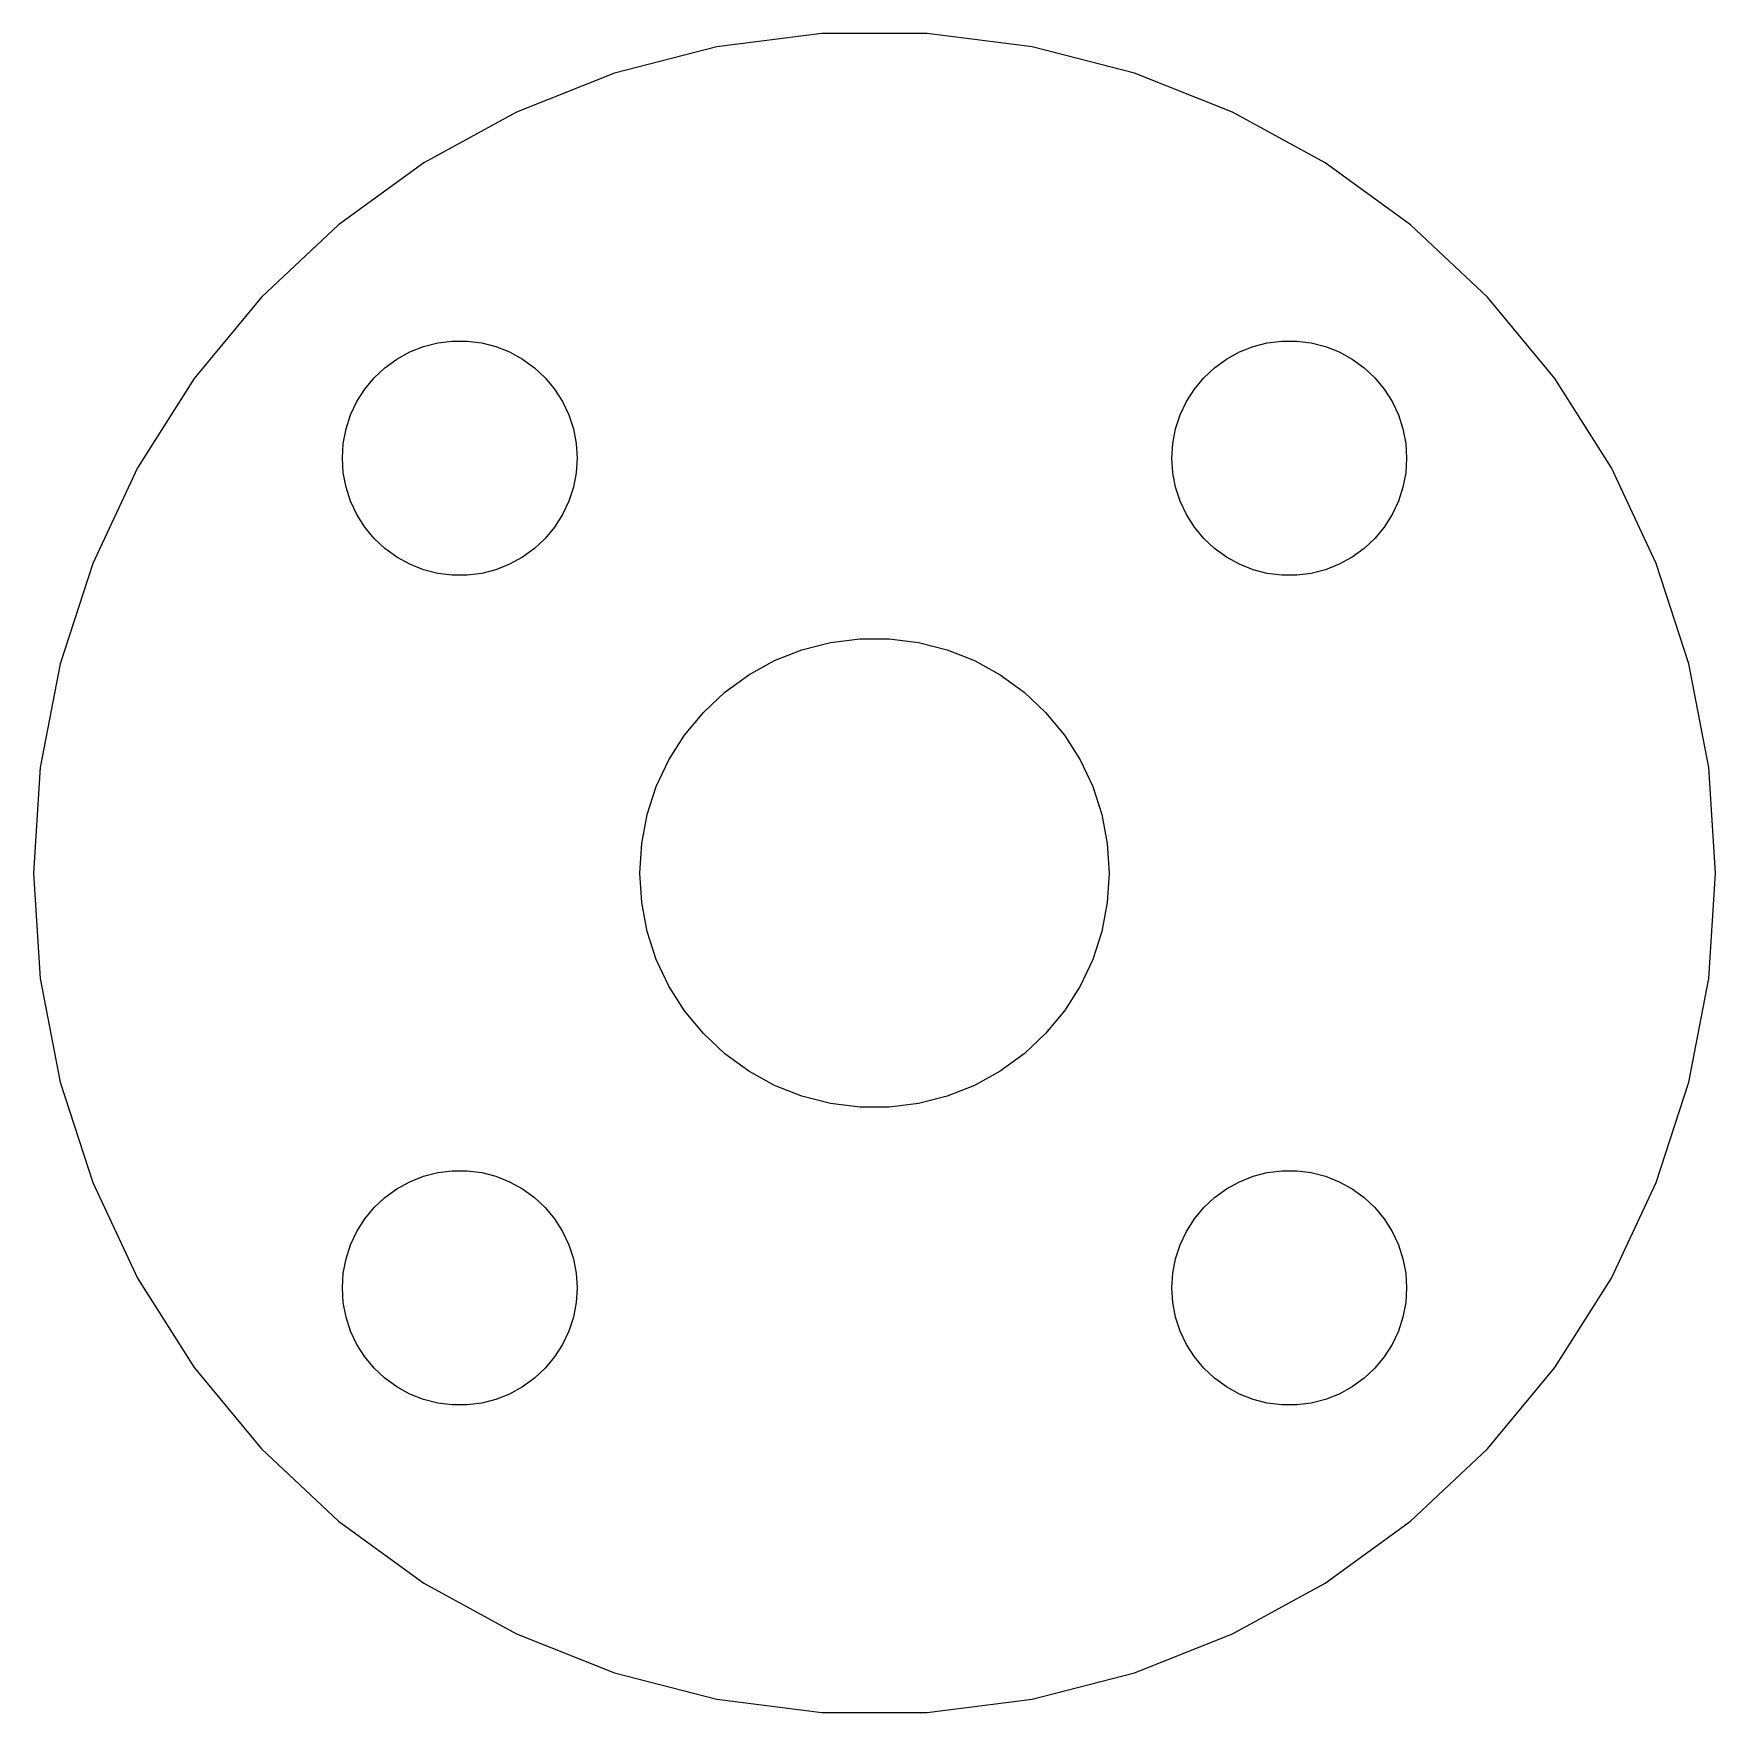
# Model space of a CAD drawing. Header units: metres. Extents: x -10.8 to 10.8, y -10.7 to 10.7.
import ezdxf

# ---------------------------------------------------------------- set-up
doc = ezdxf.new("R2010")
doc.units = ezdxf.units.M

msp = doc.modelspace()

# ---------------------------------------------------------------- linework, layer by layer
for p, q in [((-2.01434, 10.5596), (-3.32193, 10.2238)), ((-0.674988, 10.7288), (-2.01434, 10.5596)), ((0.674988, 10.7288), (-0.674988, 10.7288)), ((2.01434, 10.5596), (0.674988, 10.7288)), ((3.32193, 10.2238), (2.01434, 10.5596)), ((-3.32193, 10.2238), (-4.57712, 9.72688)), ((4.57712, 9.72688), (3.32193, 10.2238)), ((-4.57712, 9.72688), (-5.76013, 9.07652)), ((5.76013, 9.07652), (4.57712, 9.72688)), ((-5.76013, 9.07652), (-6.85229, 8.283)), ((6.85229, 8.283), (5.76013, 9.07652)), ((-6.85229, 8.283), (-7.83641, 7.35887)), ((7.83641, 7.35887), (6.85229, 8.283)), ((-7.83641, 7.35887), (-8.69693, 6.31868)), ((8.69693, 6.31868), (7.83641, 7.35887)), ((-5.94167, 6.66023), (-5.76653, 6.72958)), ((-5.76653, 6.72958), (-5.58406, 6.77643)), ((-5.58406, 6.77643), (-5.39717, 6.80003)), ((-5.39717, 6.80003), (-5.2088, 6.80003)), ((-5.2088, 6.80003), (-5.02193, 6.77643)), ((-5.02193, 6.77643), (-4.83946, 6.72958)), ((-4.83946, 6.72958), (-4.66432, 6.66023)), ((4.66432, 6.66023), (4.83946, 6.72958)), ((4.83946, 6.72958), (5.02193, 6.77643)), ((5.02193, 6.77643), (5.2088, 6.80003)), ((5.2088, 6.80003), (5.39717, 6.80003)), ((5.39717, 6.80003), (5.58406, 6.77643)), ((5.58406, 6.77643), (5.76653, 6.72958)), ((5.76653, 6.72958), (5.94167, 6.66023)), ((-6.39644, 6.32982), (-6.25912, 6.45876)), ((-6.25912, 6.45876), (-6.10674, 6.56949)), ((-6.10674, 6.56949), (-5.94167, 6.66023)), ((-4.66432, 6.66023), (-4.49925, 6.56949)), ((-4.49925, 6.56949), (-4.34686, 6.45876)), ((-4.34686, 6.45876), (-4.20953, 6.32982)), ((4.20953, 6.32982), (4.34686, 6.45876)), ((4.34686, 6.45876), (4.49925, 6.56949)), ((4.49925, 6.56949), (4.66432, 6.66023)), ((5.94167, 6.66023), (6.10674, 6.56949)), ((6.10674, 6.56949), (6.25912, 6.45876)), ((6.25912, 6.45876), (6.39644, 6.32982)), ((-8.69693, 6.31868), (-9.42029, 5.17885)), ((-6.51653, 6.18468), (-6.39644, 6.32982)), ((-4.20953, 6.32982), (-4.08946, 6.18468)), ((4.08946, 6.18468), (4.20953, 6.32982)), ((6.39644, 6.32982), (6.51653, 6.18468)), ((9.42029, 5.17885), (8.69693, 6.31868)), ((-6.69766, 5.85518), (-6.61745, 6.02562)), ((-6.61745, 6.02562), (-6.51653, 6.18468)), ((-4.08946, 6.18468), (-3.98853, 6.02562)), ((-3.98853, 6.02562), (-3.90833, 5.85518)), ((3.90833, 5.85518), (3.98853, 6.02562)), ((3.98853, 6.02562), (4.08946, 6.18468)), ((6.51653, 6.18468), (6.61745, 6.02562)), ((6.61745, 6.02562), (6.69766, 5.85518)), ((-6.75587, 5.67603), (-6.69766, 5.85518)), ((-3.90833, 5.85518), (-3.85011, 5.67603)), ((3.85011, 5.67603), (3.90833, 5.85518)), ((6.69766, 5.85518), (6.75587, 5.67603)), ((-6.79117, 5.491), (-6.75587, 5.67603)), ((-3.85011, 5.67603), (-3.81482, 5.491)), ((3.81482, 5.491), (3.85011, 5.67603)), ((6.75587, 5.67603), (6.79117, 5.491)), ((-6.80299, 5.30299), (-6.79117, 5.491)), ((-3.81482, 5.491), (-3.80299, 5.30299)), ((3.80299, 5.30299), (3.81482, 5.491)), ((6.79117, 5.491), (6.80299, 5.30299)), ((-9.42029, 5.17885), (-9.99509, 3.95734)), ((-6.79117, 5.11499), (-6.80299, 5.30299)), ((-3.80299, 5.30299), (-3.81482, 5.11499)), ((3.81482, 5.11499), (3.80299, 5.30299)), ((6.80299, 5.30299), (6.79117, 5.11499)), ((9.99509, 3.95734), (9.42029, 5.17885)), ((-6.75587, 4.92996), (-6.79117, 5.11499)), ((-3.81482, 5.11499), (-3.85011, 4.92996)), ((3.85011, 4.92996), (3.81482, 5.11499)), ((6.79117, 5.11499), (6.75587, 4.92996)), ((-6.69766, 4.75081), (-6.75587, 4.92996)), ((-6.61745, 4.58037), (-6.69766, 4.75081)), ((-3.90833, 4.75081), (-3.98853, 4.58037)), ((-3.85011, 4.92996), (-3.90833, 4.75081)), ((3.90833, 4.75081), (3.85011, 4.92996)), ((3.98853, 4.58037), (3.90833, 4.75081)), ((6.69766, 4.75081), (6.61745, 4.58037)), ((6.75587, 4.92996), (6.69766, 4.75081)), ((-6.51653, 4.42131), (-6.61745, 4.58037)), ((-3.98853, 4.58037), (-4.08946, 4.42131)), ((4.08946, 4.42131), (3.98853, 4.58037)), ((6.61745, 4.58037), (6.51653, 4.42131)), ((-6.39644, 4.27617), (-6.51653, 4.42131)), ((-4.08946, 4.42131), (-4.20953, 4.27617)), ((4.20953, 4.27617), (4.08946, 4.42131)), ((6.51653, 4.42131), (6.39644, 4.27617)), ((-6.25912, 4.14722), (-6.39644, 4.27617)), ((-6.10674, 4.0365), (-6.25912, 4.14722)), ((-4.34686, 4.14722), (-4.49925, 4.0365)), ((-4.20953, 4.27617), (-4.34686, 4.14722)), ((4.34686, 4.14722), (4.20953, 4.27617)), ((4.49925, 4.0365), (4.34686, 4.14722)), ((6.25912, 4.14722), (6.10674, 4.0365)), ((6.39644, 4.27617), (6.25912, 4.14722)), ((-9.99509, 3.95734), (-10.4123, 2.67342)), ((-5.94167, 3.94576), (-6.10674, 4.0365)), ((-5.76653, 3.8764), (-5.94167, 3.94576)), ((-5.58406, 3.82956), (-5.76653, 3.8764)), ((-4.83946, 3.8764), (-5.02193, 3.82956)), ((-4.66432, 3.94576), (-4.83946, 3.8764)), ((-4.49925, 4.0365), (-4.66432, 3.94576)), ((4.66432, 3.94576), (4.49925, 4.0365)), ((4.83946, 3.8764), (4.66432, 3.94576)), ((5.02193, 3.82956), (4.83946, 3.8764)), ((5.76653, 3.8764), (5.58406, 3.82956)), ((5.94167, 3.94576), (5.76653, 3.8764)), ((6.10674, 4.0365), (5.94167, 3.94576)), ((10.4123, 2.67342), (9.99509, 3.95734)), ((-5.39717, 3.80595), (-5.58406, 3.82956)), ((-5.2088, 3.80595), (-5.39717, 3.80595)), ((-5.02193, 3.82956), (-5.2088, 3.80595)), ((5.2088, 3.80595), (5.02193, 3.82956)), ((5.39717, 3.80595), (5.2088, 3.80595)), ((5.58406, 3.82956), (5.39717, 3.80595)), ((-1.27733, 2.71448), (-0.927048, 2.85316)), ((-0.927048, 2.85316), (-0.562134, 2.94685)), ((-0.562134, 2.94685), (-0.18837, 2.99408)), ((-0.18837, 2.99408), (0.18837, 2.99408)), ((0.18837, 2.99408), (0.562134, 2.94685)), ((0.562134, 2.94685), (0.927048, 2.85316)), ((0.927048, 2.85316), (1.27733, 2.71448)), ((-10.4123, 2.67342), (-10.6652, 1.34732)), ((-1.60747, 2.53297), (-1.27733, 2.71448)), ((1.27733, 2.71448), (1.60747, 2.53297)), ((10.6652, 1.34732), (10.4123, 2.67342)), ((-1.91226, 2.31154), (-1.60747, 2.53297)), ((1.60747, 2.53297), (1.91226, 2.31154)), ((-2.1869, 2.05363), (-1.91226, 2.31154)), ((1.91226, 2.31154), (2.1869, 2.05363)), ((-2.42705, 1.76335), (-2.1869, 2.05363)), ((2.1869, 2.05363), (2.42705, 1.76335)), ((-2.62891, 1.44525), (-2.42705, 1.76335)), ((2.42705, 1.76335), (2.62891, 1.44525)), ((-10.6652, 1.34732), (-10.75, 0)), ((-2.78932, 1.10437), (-2.62891, 1.44525)), ((2.62891, 1.44525), (2.78932, 1.10437)), ((10.75, 0), (10.6652, 1.34732)), ((-2.90575, 0.746063), (-2.78932, 1.10437)), ((2.78932, 1.10437), (2.90575, 0.746063)), ((-2.97633, 0.375992), (-2.90575, 0.746063)), ((2.90575, 0.746063), (2.97633, 0.375992)), ((-3, 0), (-2.97633, 0.375992)), ((2.97633, 0.375992), (3, 0)), ((-10.75, 0), (-10.6652, -1.34732)), ((-2.97633, -0.375992), (-3, 0)), ((3, 0), (2.97633, -0.375992)), ((10.6652, -1.34732), (10.75, 0)), ((-2.90575, -0.746063), (-2.97633, -0.375992)), ((2.97633, -0.375992), (2.90575, -0.746063)), ((-2.78932, -1.10437), (-2.90575, -0.746063)), ((2.90575, -0.746063), (2.78932, -1.10437)), ((-2.62891, -1.44525), (-2.78932, -1.10437)), ((2.78932, -1.10437), (2.62891, -1.44525)), ((-10.6652, -1.34732), (-10.4123, -2.67342)), ((-2.42705, -1.76335), (-2.62891, -1.44525)), ((2.62891, -1.44525), (2.42705, -1.76335)), ((10.4123, -2.67342), (10.6652, -1.34732)), ((-2.1869, -2.05363), (-2.42705, -1.76335)), ((2.42705, -1.76335), (2.1869, -2.05363)), ((-1.91226, -2.31154), (-2.1869, -2.05363)), ((2.1869, -2.05363), (1.91226, -2.31154)), ((-1.60747, -2.53297), (-1.91226, -2.31154)), ((1.91226, -2.31154), (1.60747, -2.53297)), ((-1.27733, -2.71448), (-1.60747, -2.53297)), ((1.60747, -2.53297), (1.27733, -2.71448)), ((-10.4123, -2.67342), (-9.99509, -3.95734)), ((-0.927048, -2.85316), (-1.27733, -2.71448)), ((1.27733, -2.71448), (0.927048, -2.85316)), ((9.99509, -3.95734), (10.4123, -2.67342)), ((-0.562134, -2.94685), (-0.927048, -2.85316)), ((-0.18837, -2.99408), (-0.562134, -2.94685)), ((0.18837, -2.99408), (-0.18837, -2.99408)), ((0.562134, -2.94685), (0.18837, -2.99408)), ((0.927048, -2.85316), (0.562134, -2.94685)), ((-5.76653, -3.8764), (-5.58406, -3.82956)), ((-5.58406, -3.82956), (-5.39717, -3.80595)), ((-5.39717, -3.80595), (-5.2088, -3.80595)), ((-5.2088, -3.80595), (-5.02193, -3.82956)), ((-5.02193, -3.82956), (-4.83946, -3.8764)), ((4.83946, -3.8764), (5.02193, -3.82956)), ((5.02193, -3.82956), (5.2088, -3.80595)), ((5.2088, -3.80595), (5.39717, -3.80595)), ((5.39717, -3.80595), (5.58406, -3.82956)), ((5.58406, -3.82956), (5.76653, -3.8764)), ((-9.99509, -3.95734), (-9.42029, -5.17885)), ((-6.25912, -4.14722), (-6.10674, -4.0365)), ((-6.10674, -4.0365), (-5.94167, -3.94576)), ((-5.94167, -3.94576), (-5.76653, -3.8764)), ((-4.83946, -3.8764), (-4.66432, -3.94576)), ((-4.66432, -3.94576), (-4.49925, -4.0365)), ((-4.49925, -4.0365), (-4.34686, -4.14722)), ((4.34686, -4.14722), (4.49925, -4.0365)), ((4.49925, -4.0365), (4.66432, -3.94576)), ((4.66432, -3.94576), (4.83946, -3.8764)), ((5.76653, -3.8764), (5.94167, -3.94576)), ((5.94167, -3.94576), (6.10674, -4.0365)), ((6.10674, -4.0365), (6.25912, -4.14722)), ((9.42029, -5.17885), (9.99509, -3.95734)), ((-6.51653, -4.42131), (-6.39644, -4.27617)), ((-6.39644, -4.27617), (-6.25912, -4.14722)), ((-4.34686, -4.14722), (-4.20953, -4.27617)), ((-4.20953, -4.27617), (-4.08946, -4.42131)), ((4.08946, -4.42131), (4.20953, -4.27617)), ((4.20953, -4.27617), (4.34686, -4.14722)), ((6.25912, -4.14722), (6.39644, -4.27617)), ((6.39644, -4.27617), (6.51653, -4.42131)), ((-6.61745, -4.58037), (-6.51653, -4.42131)), ((-4.08946, -4.42131), (-3.98853, -4.58037)), ((3.98853, -4.58037), (4.08946, -4.42131)), ((6.51653, -4.42131), (6.61745, -4.58037)), ((-6.69766, -4.75081), (-6.61745, -4.58037)), ((-3.98853, -4.58037), (-3.90833, -4.75081)), ((3.90833, -4.75081), (3.98853, -4.58037)), ((6.61745, -4.58037), (6.69766, -4.75081)), ((-6.79117, -5.11499), (-6.75587, -4.92996)), ((-6.75587, -4.92996), (-6.69766, -4.75081)), ((-3.90833, -4.75081), (-3.85011, -4.92996)), ((-3.85011, -4.92996), (-3.81482, -5.11499)), ((3.81482, -5.11499), (3.85011, -4.92996)), ((3.85011, -4.92996), (3.90833, -4.75081)), ((6.69766, -4.75081), (6.75587, -4.92996)), ((6.75587, -4.92996), (6.79117, -5.11499)), ((-6.80299, -5.30299), (-6.79117, -5.11499)), ((-3.81482, -5.11499), (-3.80299, -5.30299)), ((3.80299, -5.30299), (3.81482, -5.11499)), ((6.79117, -5.11499), (6.80299, -5.30299)), ((-9.42029, -5.17885), (-8.69693, -6.31868)), ((-6.79117, -5.491), (-6.80299, -5.30299)), ((-3.80299, -5.30299), (-3.81482, -5.491)), ((3.81482, -5.491), (3.80299, -5.30299)), ((6.80299, -5.30299), (6.79117, -5.491)), ((8.69693, -6.31868), (9.42029, -5.17885)), ((-6.75587, -5.67603), (-6.79117, -5.491)), ((-3.81482, -5.491), (-3.85011, -5.67603)), ((3.85011, -5.67603), (3.81482, -5.491)), ((6.79117, -5.491), (6.75587, -5.67603)), ((-6.69766, -5.85518), (-6.75587, -5.67603)), ((-3.85011, -5.67603), (-3.90833, -5.85518)), ((3.90833, -5.85518), (3.85011, -5.67603)), ((6.75587, -5.67603), (6.69766, -5.85518)), ((-6.61745, -6.02562), (-6.69766, -5.85518)), ((-3.90833, -5.85518), (-3.98853, -6.02562)), ((3.98853, -6.02562), (3.90833, -5.85518)), ((6.69766, -5.85518), (6.61745, -6.02562)), ((-6.51653, -6.18468), (-6.61745, -6.02562)), ((-6.39644, -6.32982), (-6.51653, -6.18468)), ((-4.08946, -6.18468), (-4.20953, -6.32982)), ((-3.98853, -6.02562), (-4.08946, -6.18468)), ((4.08946, -6.18468), (3.98853, -6.02562)), ((4.20953, -6.32982), (4.08946, -6.18468)), ((6.51653, -6.18468), (6.39644, -6.32982)), ((6.61745, -6.02562), (6.51653, -6.18468)), ((-8.69693, -6.31868), (-7.83641, -7.35887)), ((-6.25912, -6.45876), (-6.39644, -6.32982)), ((-4.20953, -6.32982), (-4.34686, -6.45876)), ((4.34686, -6.45876), (4.20953, -6.32982)), ((6.39644, -6.32982), (6.25912, -6.45876)), ((7.83641, -7.35887), (8.69693, -6.31868)), ((-6.10674, -6.56949), (-6.25912, -6.45876)), ((-5.94167, -6.66023), (-6.10674, -6.56949)), ((-5.76653, -6.72958), (-5.94167, -6.66023)), ((-4.66432, -6.66023), (-4.83946, -6.72958)), ((-4.49925, -6.56949), (-4.66432, -6.66023)), ((-4.34686, -6.45876), (-4.49925, -6.56949)), ((4.49925, -6.56949), (4.34686, -6.45876)), ((4.66432, -6.66023), (4.49925, -6.56949)), ((4.83946, -6.72958), (4.66432, -6.66023)), ((5.94167, -6.66023), (5.76653, -6.72958)), ((6.10674, -6.56949), (5.94167, -6.66023)), ((6.25912, -6.45876), (6.10674, -6.56949)), ((-5.58406, -6.77643), (-5.76653, -6.72958)), ((-5.39717, -6.80003), (-5.58406, -6.77643)), ((-5.2088, -6.80003), (-5.39717, -6.80003)), ((-5.02193, -6.77643), (-5.2088, -6.80003)), ((-4.83946, -6.72958), (-5.02193, -6.77643)), ((5.02193, -6.77643), (4.83946, -6.72958)), ((5.2088, -6.80003), (5.02193, -6.77643)), ((5.39717, -6.80003), (5.2088, -6.80003)), ((5.58406, -6.77643), (5.39717, -6.80003)), ((5.76653, -6.72958), (5.58406, -6.77643)), ((-7.83641, -7.35887), (-6.85229, -8.283)), ((6.85229, -8.283), (7.83641, -7.35887)), ((-6.85229, -8.283), (-5.76013, -9.07652)), ((5.76013, -9.07652), (6.85229, -8.283)), ((-5.76013, -9.07652), (-4.57712, -9.72688)), ((4.57712, -9.72688), (5.76013, -9.07652)), ((-4.57712, -9.72688), (-3.32193, -10.2238)), ((3.32193, -10.2238), (4.57712, -9.72688)), ((-3.32193, -10.2238), (-2.01434, -10.5596)), ((2.01434, -10.5596), (3.32193, -10.2238)), ((-2.01434, -10.5596), (-0.674988, -10.7288)), ((-0.674988, -10.7288), (0.674988, -10.7288)), ((0.674988, -10.7288), (2.01434, -10.5596))]:
    msp.add_line(p, q)

doc.saveas('drawing.dxf')
